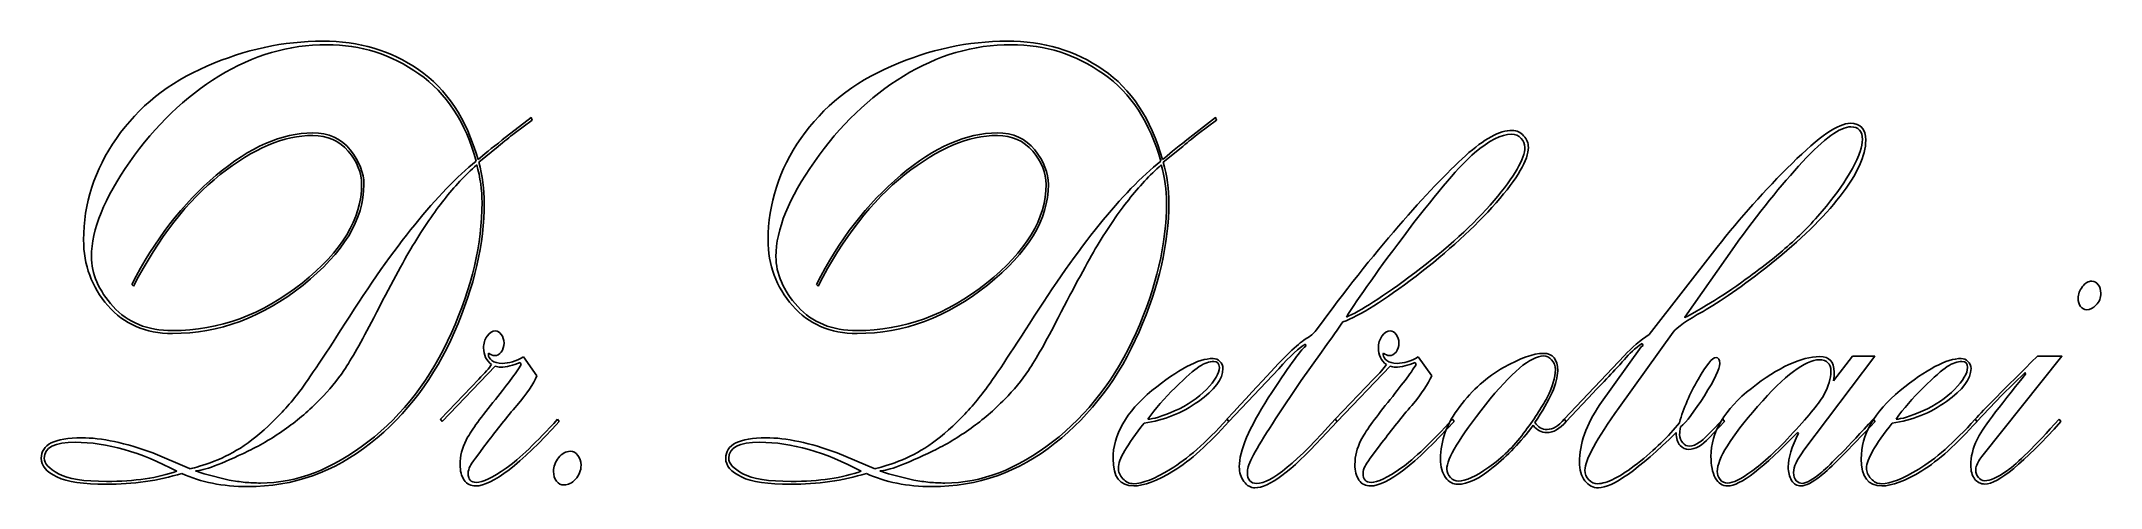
# Model space of a CAD drawing. Extents: x 35 to 175, y 241 to 272.
import ezdxf

# ---------------------------------------------------------------- set-up
doc = ezdxf.new("R2010")
doc.units = 0
doc.layers.add('Layer_1', color=7, linetype='CONTINUOUS')

msp = doc.modelspace()

# ---------------------------------------------------------------- linework, layer by layer
at = {"layer": 'Layer_1', "color": 7}
for points in [[(66.82222, 264.888643), (68.778882, 266.41741), (68.847537, 266.242694), (67.628912, 265.325433)], [(113.353017, 264.888643), (115.30968, 266.41741), (115.378334, 266.242694), (114.159713, 265.325433)], [(66.547601, 264.451852), (65.225994, 263.381718)], [(113.078398, 264.451852), (111.756795, 263.381718)], [(150.581091, 257.637918), (147.19984, 252.833222)], [(144.77976, 251.653887), (149.41396, 257.594239)], [(41.763214, 254.951658), (41.643066, 255.060854)], [(88.294011, 254.951658), (88.173867, 255.060854)], [(121.437123, 250.867664), (121.419951, 250.998701)], [(141.432836, 246.892869), (144.230521, 250.802148)], [(146.427475, 251.806766), (142.737277, 246.674474)], [(144.367831, 250.911343), (144.316338, 251.04238)], [(66.341629, 249.491776), (62.737259, 245.735376)], [(68.109489, 249.600971), (68.040834, 249.75385)], [(68.263964, 250.12512), (69.173638, 248.83659)], [(119.600598, 249.317059), (116.202192, 245.735376)], [(122.501273, 250.452715), (121.128177, 248.530836), (119.394641, 245.910093)], [(127.169793, 249.491776), (123.565423, 245.735376)], [(128.937653, 249.600971), (128.868998, 249.75385)], [(129.092128, 250.12512), (130.001802, 248.83659)], [(139.1329, 245.735376), (139.012755, 245.888251), (143.097717, 250.212478)], [(158.596539, 250.168799), (160.12411, 250.168799), (155.301108, 243.769818)], [(157.326443, 248.487157), (158.596539, 250.168799)], [(171.177535, 250.168799), (172.842413, 250.168799), (167.40152, 243.354865)], [(62.737259, 245.735376), (62.617111, 245.888251), (65.225994, 248.618194)], [(123.565423, 245.735376), (123.445275, 245.888251), (126.054158, 248.618194)], [(170.370839, 248.945785), (170.33653, 249.054985), (168.757469, 247.526218), (167.058246, 245.735376)], [(140.969418, 247.679092), (139.1329, 245.735376)], [(70.581062, 245.888251), (70.70121, 245.735376)], [(116.202192, 245.735376), (116.082048, 245.888251)], [(116.09921, 245.888251), (116.219358, 245.735376)], [(123.445275, 245.888251), (123.565423, 245.735376), (122.518435, 244.599721)], [(131.409226, 245.888251), (131.529374, 245.735376)], [(139.012755, 245.888251), (139.1329, 245.735376)], [(149.791561, 245.888251), (149.894543, 245.735376), (148.864721, 244.621558)], [(160.021128, 245.888251), (160.141272, 245.735376)], [(167.058246, 245.735376), (166.938099, 245.888251)], [(166.955264, 245.888251), (167.075408, 245.735376)], [(172.653614, 245.888251), (172.773758, 245.735376)], [(154.940672, 244.927311), (154.872017, 244.992832)], [(43.067655, 243.595102), (45.573556, 242.524963)], [(89.598452, 243.595102), (92.104353, 242.524963)], [(117.472306, 242.437605), (117.472306, 242.241051)], [(166.989592, 242.568642), (166.989592, 242.415768)], [(46.551885, 242.17553), (48.268255, 241.73874), (48.817494, 241.651382)], [(93.082686, 242.17553), (94.799056, 241.73874), (95.348295, 241.651382)]]:
    msp.add_lwpolyline(points, dxfattribs=at)
for points in [[(65.054357, 263.447234)], [(111.585158, 263.447234)], [(175.485623, 254.471189)], [(124.200478, 252.833222)], [(138.412024, 249.251538)], [(157.137626, 249.142343)], [(110.709807, 245.888251)], [(116.09921, 245.888251)], [(139.012755, 245.888251)], [(161.565861, 245.888251)], [(166.955264, 245.888251)], [(44.698205, 242.350237)], [(45.968319, 242.372065)], [(72.177296, 242.7652)], [(91.229006, 242.350237)], [(92.49912, 242.372065)]]:
    msp.add_lwpolyline(points, close=True, dxfattribs=at)
for points in [[(46.740687, 269.911735), (49.338127, 271.047391), (51.964173, 271.615218), (54.618825, 271.615218)], [(54.618825, 271.615218), (57.078957, 271.615218), (59.253026, 270.967313), (61.141033, 269.671503)], [(93.271485, 269.911735), (95.868926, 271.047391), (98.494974, 271.615218), (101.149626, 271.615218)], [(101.149626, 271.615218), (103.609756, 271.615218), (105.783825, 270.967313), (107.671834, 269.671503)], [(54.893445, 271.374986), (52.31889, 271.374986), (49.875924, 270.661561), (47.564545, 269.234712)], [(61.158198, 269.387586), (59.293074, 270.712519), (57.204823, 271.374986), (54.893445, 271.374986)], [(101.424246, 271.374986), (98.849689, 271.374986), (96.406721, 270.661561), (94.095343, 269.234712)], [(107.688995, 269.387586), (105.823874, 270.712519), (103.735624, 271.374986), (101.424246, 271.374986)], [(40.596082, 264.997843), (42.095044, 267.152677), (44.143246, 268.790641), (46.740687, 269.911735)], [(47.564545, 269.234712), (45.264608, 267.822421), (43.245011, 265.878702), (41.505756, 263.403555)], [(61.141033, 269.671503), (63.040482, 268.375689), (64.384973, 266.337333), (65.174505, 263.556434)], [(65.054357, 263.447234), (64.333483, 266.082539), (63.034763, 268.062656), (61.158198, 269.387586)], [(87.126879, 264.997843), (88.625844, 267.152677), (90.674046, 268.790641), (93.271485, 269.911735)], [(94.095343, 269.234712), (91.795408, 267.822421), (89.775812, 265.878702), (88.036557, 263.403555)], [(107.671834, 269.671503), (109.571283, 268.375689), (110.915773, 266.337333), (111.705302, 263.556434)], [(111.585158, 263.447234), (110.864281, 266.082539), (109.56556, 268.062656), (107.688995, 269.387586)], [(154.494416, 263.294359), (156.336652, 265.114319), (157.658256, 266.024298), (158.459229, 266.024298)], [(158.459229, 266.024298), (159.157221, 266.024298), (159.506217, 265.638468), (159.506217, 264.866806)], [(38.3648, 258.096551), (38.3648, 260.557137), (39.108561, 262.857567), (40.596082, 264.997843)], [(47.375743, 262.486294), (49.664236, 264.408173), (51.849748, 265.369113), (53.932277, 265.369113)], [(53.949443, 265.194396), (51.992779, 265.194396), (49.893086, 264.306255), (47.650362, 262.529973)], [(53.932277, 265.369113), (55.019313, 265.369113), (55.871778, 264.983282), (56.489671, 264.21162)], [(56.352361, 264.124262), (55.745909, 264.837685), (54.944936, 265.194396), (53.949443, 265.194396)], [(65.174505, 263.556434), (65.540664, 263.876747), (66.089902, 264.320817), (66.82222, 264.888643)], [(67.628912, 265.325433), (67.319967, 265.092478), (66.95953, 264.801285), (66.547601, 264.451852)], [(84.895598, 258.096551), (84.895598, 260.557137), (85.639358, 262.857567), (87.126879, 264.997843)], [(93.906544, 262.486294), (96.195037, 264.408173), (98.380549, 265.369113), (100.463078, 265.369113)], [(100.48024, 265.194396), (98.523579, 265.194396), (96.423887, 264.306255), (94.181163, 262.529973)], [(100.463078, 265.369113), (101.550112, 265.369113), (102.402575, 264.983282), (103.020468, 264.21162)], [(102.883159, 264.124262), (102.276709, 264.837685), (101.475736, 265.194396), (100.48024, 265.194396)], [(111.705302, 263.556434), (112.071461, 263.876747), (112.620699, 264.320817), (113.353017, 264.888643)], [(114.159713, 265.325433), (113.850765, 265.092478), (113.490327, 264.801285), (113.078398, 264.451852)], [(132.301746, 263.818508), (133.571861, 264.968722), (134.63029, 265.543829), (135.477033, 265.543829)], [(135.42554, 265.281754), (134.738992, 265.281754), (133.903691, 264.859523), (132.919639, 264.015062)], [(136.07776, 264.997843), (135.906125, 265.187117), (135.688718, 265.281754), (135.42554, 265.281754)], [(135.477033, 265.543829), (135.785978, 265.543829), (136.043433, 265.420072), (136.249397, 265.172559)], [(136.335218, 264.386336), (136.335218, 264.619291), (136.249399, 264.823127), (136.07776, 264.997843)], [(136.249397, 265.172559), (136.466806, 264.939604), (136.57551, 264.67753), (136.57551, 264.386336)], [(158.493557, 265.784066), (157.772682, 265.784066), (156.679927, 264.990562), (155.215291, 263.403555)], [(159.506217, 264.866806), (159.506217, 263.833066), (158.928372, 262.566373), (157.772681, 261.066727)], [(159.283087, 264.910485), (159.283087, 265.492872), (159.01991, 265.784066), (158.493557, 265.784066)], [(159.128616, 264.10242), (159.231597, 264.408175), (159.283087, 264.67753), (159.283087, 264.910485)], [(41.505756, 263.403555), (39.766501, 260.928408), (38.896873, 258.780855), (38.896873, 256.960895)], [(56.146397, 252.418273), (59.476154, 257.674318), (62.445474, 261.350639), (65.054357, 263.447234)], [(57.262036, 261.85295), (57.262036, 262.653732), (56.958811, 263.410835), (56.352361, 264.124262)], [(56.489671, 264.21162), (57.107564, 263.439955), (57.416511, 262.653732), (57.416511, 261.85295)], [(65.225994, 263.381718), (65.477728, 262.449898), (65.603595, 261.525357), (65.603595, 260.608095)], [(88.036557, 263.403555), (86.297302, 260.928408), (85.427674, 258.780855), (85.427674, 256.960895)], [(102.677194, 252.418273), (106.006954, 257.674318), (108.976275, 261.350639), (111.585158, 263.447234)], [(103.792837, 261.85295), (103.792837, 262.653732), (103.489611, 263.410835), (102.883159, 264.124262)], [(103.020468, 264.21162), (103.638362, 263.439955), (103.947308, 262.653732), (103.947308, 261.85295)], [(111.756795, 263.381718), (112.008529, 262.449898), (112.134396, 261.525357), (112.134396, 260.608095)], [(127.736201, 259.013811), (129.521226, 261.081287), (131.043074, 262.682853), (132.301746, 263.818508)], [(132.919639, 264.015062), (131.94703, 263.185161), (130.448067, 261.437998), (128.422749, 258.773574)], [(134.241246, 260.760974), (135.637227, 262.406217), (136.335218, 263.614671), (136.335218, 264.386336)], [(136.57551, 264.386336), (136.57551, 263.541874), (135.843192, 262.28246), (134.378556, 260.608095)], [(149.41396, 257.594239), (150.958692, 259.574357), (152.652177, 261.474397), (154.494416, 263.294359)], [(155.215291, 263.403555), (153.762096, 261.831108), (152.217363, 259.90923), (150.581091, 257.637918)], [(158.476395, 262.726532), (158.819669, 263.352597), (159.037076, 263.811226), (159.128616, 264.10242)], [(41.643066, 255.060854), (43.1878, 258.089269), (45.098693, 260.564416), (47.375743, 262.486294)], [(47.650362, 262.529973), (45.419082, 260.753692), (43.456699, 258.227587), (41.763214, 254.951658)], [(53.211402, 255.148212), (55.911824, 257.303046), (57.262036, 259.537958), (57.262036, 261.85295)], [(57.416511, 261.85295), (57.416511, 259.494281), (56.037693, 257.215689), (53.280057, 255.017175)], [(65.088684, 263.206978), (64.299155, 262.493552), (63.561117, 261.700048), (62.874568, 260.826467)], [(65.449124, 260.629913), (65.449124, 261.474375), (65.328977, 262.333397), (65.088684, 263.206978)], [(88.173867, 255.060854), (89.718599, 258.089269), (91.629491, 260.564416), (93.906544, 262.486294)], [(94.181163, 262.529973), (91.94988, 260.753692), (89.987496, 258.227587), (88.294011, 254.951658)], [(99.742203, 255.148212), (102.442625, 257.303046), (103.792837, 259.537958), (103.792837, 261.85295)], [(103.947308, 261.85295), (103.947308, 259.494281), (102.568491, 257.215689), (99.810858, 255.017175)], [(111.619485, 263.206978), (110.829954, 262.493552), (110.091914, 261.700048), (109.405366, 260.826467)], [(111.979921, 260.629913), (111.979921, 261.474375), (111.859776, 262.333397), (111.619485, 263.206978)], [(156.828679, 260.389699), (157.595324, 261.336081), (158.144562, 262.115025), (158.476395, 262.726532)], [(62.874568, 260.826467), (62.199462, 259.982005), (61.484307, 258.933707), (60.729104, 257.681574)], [(63.372314, 251.763064), (64.756854, 254.864276), (65.449124, 257.819892), (65.449124, 260.629913)], [(65.603595, 260.608095), (65.603595, 257.856315), (64.92849, 254.929818), (63.578278, 251.828603)], [(109.405366, 260.826467), (108.730261, 259.982005), (108.015108, 258.933707), (107.259905, 257.681574)], [(109.903115, 251.763064), (111.287652, 254.864276), (111.979921, 257.819892), (111.979921, 260.629913)], [(112.134396, 260.608095), (112.134396, 257.856315), (111.459291, 254.929818), (110.109079, 251.828603)], [(128.851843, 255.847077), (131.048797, 257.492323), (132.845265, 259.130289), (134.241246, 260.760974)], [(134.378556, 260.608095), (132.91392, 258.94829), (131.100288, 257.288486), (128.93766, 255.628682)], [(157.772681, 261.066727), (156.616993, 259.581639), (155.049375, 258.052872), (153.069827, 256.480426)], [(122.140833, 251.937803), (124.086053, 254.587666), (125.951176, 256.946336), (127.736201, 259.013811)], [(154.357106, 257.790798), (155.238175, 258.577021), (156.062033, 259.443321), (156.828679, 260.389699)], [(40.012516, 253.619445), (38.914039, 254.886139), (38.3648, 256.378508), (38.3648, 258.096551)], [(60.729104, 257.681574), (60.088325, 256.604157), (59.207255, 254.973472), (58.085893, 252.789519)], [(86.543313, 253.619445), (85.444836, 254.886139), (84.895598, 256.378508), (84.895598, 258.096551)], [(107.259905, 257.681574), (106.619126, 256.604157), (105.738056, 254.973472), (104.616694, 252.789519)], [(128.422749, 258.773574), (126.408874, 256.109153), (125.001451, 254.129035), (124.200478, 252.833222)], [(151.078837, 255.213733), (152.383278, 256.145553), (153.476035, 257.004574), (154.357106, 257.790798)], [(38.896873, 256.960895), (38.896873, 255.781559), (39.388899, 254.645903), (40.372952, 253.553928)], [(85.427674, 256.960895), (85.427674, 255.781559), (85.9197, 254.645903), (86.903753, 253.553928)], [(153.069827, 256.480426), (151.101722, 254.922538), (149.56271, 253.83784), (148.452792, 253.226333)], [(44.406424, 251.915961), (47.575986, 251.915961), (50.510979, 252.993378), (53.211402, 255.148212)], [(53.280057, 255.017175), (50.533864, 252.818663), (47.575986, 251.719408), (44.406424, 251.719408)], [(90.937221, 251.915961), (94.106786, 251.915961), (97.04178, 252.993378), (99.742203, 255.148212)], [(99.810858, 255.017175), (97.064665, 252.818663), (94.106786, 251.719408), (90.937221, 251.719408)], [(128.93766, 255.628682), (126.775035, 253.968877), (125.115877, 252.92786), (123.960186, 252.505631)], [(124.200478, 252.833222), (125.115875, 253.211773), (126.66633, 254.216392), (128.851843, 255.847077)], [(148.693084, 253.641287), (149.368188, 254.034397), (150.163439, 254.558545), (151.078837, 255.213733)], [(173.94089, 254.121756), (173.94089, 254.398389), (174.038151, 254.660463), (174.232674, 254.907979)], [(174.232674, 254.907979), (174.427195, 255.155493), (174.644602, 255.279249), (174.884895, 255.279249)], [(174.884895, 255.279249), (175.056531, 255.279249), (175.199561, 255.199172), (175.313986, 255.039017)], [(175.313986, 255.039017), (175.42841, 254.878858), (175.485623, 254.689583), (175.485623, 254.471189)], [(44.406424, 251.719408), (42.575629, 251.719408), (41.110993, 252.352753), (40.012516, 253.619445)], [(40.372952, 253.553928), (41.357004, 252.46195), (42.701495, 251.915961), (44.406424, 251.915961)], [(90.937221, 251.719408), (89.106426, 251.719408), (87.64179, 252.352753), (86.543313, 253.619445)], [(86.903753, 253.553928), (87.887805, 252.46195), (89.232295, 251.915961), (90.937221, 251.915961)], [(147.19984, 252.833222), (147.131185, 252.731305), (147.628933, 253.00066), (148.693084, 253.641287)], [(174.112527, 253.553928), (173.998102, 253.714083), (173.94089, 253.903359), (173.94089, 254.121756)], [(174.524455, 253.335533), (174.364261, 253.335533), (174.226951, 253.408332), (174.112527, 253.553928)], [(175.176676, 253.663124), (174.970712, 253.44473), (174.753305, 253.335533), (174.524455, 253.335533)], [(175.485623, 254.471189), (175.485623, 254.150876), (175.382641, 253.881521), (175.176676, 253.663124)], [(52.919621, 247.613576), (53.514629, 248.385238), (54.590221, 249.986803), (56.146397, 252.418273)], [(58.085893, 252.789519), (57.239151, 251.144276), (56.564045, 249.950382), (56.060576, 249.207836)], [(99.450418, 247.613576), (100.045426, 248.385238), (101.121018, 249.986803), (102.677194, 252.418273)], [(104.616694, 252.789519), (103.769952, 251.144276), (103.094846, 249.950382), (102.591377, 249.207836)], [(123.960186, 252.505631), (123.69701, 252.112518), (123.210706, 251.428213), (122.501273, 250.452715)], [(148.452792, 253.226333), (147.342872, 252.614826), (146.667766, 252.141637), (146.427475, 251.806766)], [(57.69113, 244.337623), (60.10549, 246.201263), (61.999218, 248.67641), (63.372314, 251.763064)], [(63.578278, 251.828603), (62.239511, 248.741949), (60.33434, 246.215844), (57.862767, 244.250288)], [(65.552106, 250.736627), (65.552106, 251.042382), (65.632203, 251.311737), (65.792398, 251.544692)], [(66.101345, 249.600971), (65.735186, 249.877607), (65.552106, 250.256158), (65.552106, 250.736627)], [(65.792398, 251.544692), (65.964034, 251.777647), (66.152834, 251.894124), (66.358798, 251.894124)], [(66.358798, 251.894124), (66.507552, 251.894124), (66.639141, 251.814045), (66.753565, 251.653887)], [(66.753565, 251.653887), (66.879431, 251.493732), (66.942364, 251.297177), (66.942364, 251.064222)], [(66.942364, 251.064222), (66.942364, 250.831267), (66.879431, 250.627431), (66.753565, 250.452715)], [(104.221927, 244.337623), (106.63629, 246.201263), (108.530019, 248.67641), (109.903115, 251.763064)], [(110.109079, 251.828603), (108.770309, 248.741949), (106.865138, 246.215844), (104.393564, 244.250288)], [(118.896895, 247.32966), (120.212778, 249.368016), (121.059521, 250.547351), (121.437123, 250.867664)], [(121.419951, 250.998701), (121.008022, 250.765746), (120.401571, 250.205199), (119.600598, 249.317059)], [(120.493118, 250.583752), (120.927932, 250.976862), (121.265485, 251.246216), (121.505778, 251.391813)], [(121.505778, 251.391813), (121.757513, 251.537409), (121.969198, 251.719406), (122.140833, 251.937803)], [(126.38027, 250.736627), (126.38027, 251.042382), (126.460367, 251.311737), (126.620562, 251.544692)], [(126.929508, 249.600971), (126.563349, 249.877607), (126.38027, 250.256158), (126.38027, 250.736627)], [(126.620562, 251.544692), (126.792198, 251.777647), (126.980998, 251.894124), (127.186962, 251.894124)], [(127.186962, 251.894124), (127.335716, 251.894124), (127.467305, 251.814045), (127.581729, 251.653887)], [(127.581729, 251.653887), (127.707595, 251.493732), (127.770528, 251.297177), (127.770528, 251.064222)], [(127.770528, 251.064222), (127.770528, 250.831267), (127.707595, 250.627431), (127.581729, 250.452715)], [(143.097717, 250.212478), (143.612627, 250.765746), (144.173308, 251.246216), (144.77976, 251.653887)], [(144.316338, 251.04238), (143.824313, 250.707509), (143.418106, 250.343517), (143.097717, 249.950403)], [(144.230521, 250.802148), (144.24197, 250.816715), (144.28774, 250.853113), (144.367831, 250.911343)], [(56.060576, 249.207836), (55.602878, 248.523532), (55.065082, 247.868346), (54.447188, 247.242278)], [(65.225994, 248.618194), (65.637923, 249.040424), (65.929706, 249.368016), (66.101345, 249.600971)], [(65.89538, 250.387194), (65.883932, 250.328955), (65.878207, 250.292557), (65.878207, 250.277999)], [(65.878207, 250.277999), (65.878207, 250.14696), (65.958305, 250.015923), (66.118499, 249.884887)], [(66.290144, 250.212478), (66.164278, 250.212478), (66.03269, 250.270717), (65.89538, 250.387194)], [(66.118499, 249.884887), (66.278694, 249.753848), (66.513265, 249.688329), (66.822213, 249.688329)], [(66.187154, 247.023906), (67.113995, 248.174123), (67.754773, 249.033145), (68.109489, 249.600971)], [(66.753565, 250.452715), (66.627697, 250.292557), (66.473223, 250.212478), (66.290144, 250.212478)], [(66.702065, 249.426255), (66.58764, 249.426255), (66.467495, 249.448095), (66.341629, 249.491776)], [(68.040834, 249.75385), (67.56025, 249.535453), (67.113994, 249.426255), (66.702065, 249.426255)], [(66.822213, 249.688329), (67.268468, 249.688329), (67.749052, 249.833926), (68.263964, 250.12512)], [(102.591377, 249.207836), (102.133679, 248.523532), (101.595883, 247.868346), (100.977989, 247.242278)], [(110.984426, 247.831971), (112.75801, 249.28794), (114.142549, 250.015924), (115.138043, 250.015924)], [(114.194041, 249.469934), (113.839323, 249.236979), (113.295805, 248.756509), (112.563487, 248.028525)], [(115.807429, 249.338897), (115.807429, 248.625473), (115.252469, 247.87565), (114.142548, 247.089427)], [(115.189536, 249.819366), (114.892031, 249.819366), (114.5602, 249.702889), (114.194041, 249.469934)], [(114.691786, 247.919329), (115.275353, 248.516275), (115.567137, 249.011304), (115.567137, 249.404418)], [(115.138043, 250.015924), (115.321122, 250.015924), (115.475596, 249.950405), (115.601464, 249.819366)], [(115.567137, 249.404418), (115.567137, 249.68105), (115.44127, 249.819366), (115.189536, 249.819366)], [(115.601464, 249.819366), (115.738774, 249.688331), (115.807429, 249.528174), (115.807429, 249.338897)], [(116.082048, 245.888251), (118.599391, 248.625472), (120.069748, 250.190639), (120.493118, 250.583752)], [(126.054158, 248.618194), (126.466087, 249.040424), (126.75787, 249.368016), (126.929508, 249.600971)], [(126.723544, 250.387194), (126.712095, 250.328955), (126.706371, 250.292557), (126.706371, 250.277999)], [(126.706371, 250.277999), (126.706371, 250.14696), (126.786468, 250.015923), (126.946663, 249.884887)], [(127.118307, 250.212478), (126.992441, 250.212478), (126.860854, 250.270717), (126.723544, 250.387194)], [(126.946663, 249.884887), (127.106858, 249.753848), (127.341429, 249.688329), (127.650377, 249.688329)], [(127.015318, 247.023906), (127.942159, 248.174123), (128.582937, 249.033145), (128.937653, 249.600971)], [(127.581729, 250.452715), (127.455861, 250.292557), (127.301387, 250.212478), (127.118307, 250.212478)], [(127.530229, 249.426255), (127.415804, 249.426255), (127.295659, 249.448095), (127.169793, 249.491776)], [(128.868998, 249.75385), (128.388414, 249.535453), (127.942158, 249.426255), (127.530229, 249.426255)], [(127.650377, 249.688329), (128.096632, 249.688329), (128.577215, 249.833926), (129.092128, 250.12512)], [(131.906982, 246.739995), (132.77661, 247.890208), (133.772105, 248.778349), (134.893467, 249.404418)], [(137.605332, 250.190641), (136.735704, 250.190641), (135.41982, 249.084104), (133.65768, 246.871032)], [(134.893467, 249.404418), (136.02627, 250.045044), (136.924503, 250.365357), (137.588166, 250.365357)], [(137.588166, 250.365357), (138.240388, 250.365357), (138.566499, 249.972245), (138.566499, 249.186022)], [(138.15457, 249.928566), (137.994376, 250.103283), (137.811296, 250.190641), (137.605332, 250.190641)], [(137.845624, 247.373339), (138.223224, 248.101323), (138.412024, 248.72739), (138.412024, 249.251538)], [(138.412024, 249.251538), (138.412024, 249.528174), (138.326206, 249.75385), (138.15457, 249.928566)], [(143.097717, 249.950403), (142.777328, 249.571852), (142.067895, 248.814748), (140.969418, 247.679092)], [(148.109518, 248.596353), (148.681642, 249.586411), (149.087849, 250.081441), (149.328139, 250.081441)], [(149.585597, 249.688329), (149.585597, 249.309777), (149.236601, 248.574514), (148.538609, 247.482539)], [(149.328139, 250.081441), (149.499777, 250.081441), (149.585597, 249.950403), (149.585597, 249.688329)], [(151.731058, 247.984846), (153.573296, 249.426256), (155.123751, 250.146962), (156.382423, 250.146962)], [(156.348096, 249.928566), (155.39837, 249.928566), (154.002388, 248.872988), (152.160152, 246.761832)], [(157.137626, 249.142343), (157.137626, 249.666492), (156.874449, 249.928566), (156.348096, 249.928566)], [(156.382423, 250.146962), (157.034643, 250.146962), (157.360752, 249.797529), (157.360752, 249.098664)], [(161.840481, 247.831971), (163.614062, 249.28794), (164.998601, 250.015924), (165.994097, 250.015924)], [(165.050091, 249.469934), (164.695376, 249.236979), (164.151859, 248.756509), (163.419541, 248.028525)], [(166.663479, 249.338897), (166.663479, 248.625473), (166.10852, 247.87565), (164.998602, 247.089427)], [(166.045586, 249.819366), (165.748082, 249.819366), (165.41625, 249.702889), (165.050091, 249.469934)], [(165.547841, 247.919329), (166.131405, 248.516275), (166.423188, 249.011304), (166.423188, 249.404418)], [(165.994097, 250.015924), (166.177176, 250.015924), (166.331649, 249.950405), (166.457515, 249.819366)], [(166.423188, 249.404418), (166.423188, 249.68105), (166.29732, 249.819366), (166.045586, 249.819366)], [(166.457515, 249.819366), (166.594825, 249.688331), (166.663479, 249.528174), (166.663479, 249.338897)], [(166.938099, 245.888251), (167.498781, 246.499758), (168.911926, 247.926607), (171.177535, 250.168799)], [(69.173638, 248.83659), (68.956233, 248.29788), (68.504256, 247.628134), (67.817708, 246.827353)], [(108.341216, 243.180149), (108.341216, 244.825395), (109.222286, 246.376003), (110.984426, 247.831971)], [(112.563487, 248.028525), (111.831169, 247.315102), (111.213276, 246.601677), (110.709807, 245.888251)], [(112.52916, 246.456078), (113.398787, 246.83463), (114.119663, 247.322381), (114.691786, 247.919329)], [(130.001802, 248.83659), (129.784397, 248.29788), (129.33242, 247.628134), (128.645871, 246.827353)], [(138.566499, 249.186022), (138.566499, 248.37068), (138.051588, 247.198624), (137.021766, 245.669855)], [(146.839404, 245.648018), (147.125465, 246.638077), (147.548836, 247.620855), (148.109518, 248.596353)], [(148.984865, 243.354865), (148.984865, 245.014669), (149.900263, 246.557996), (151.731058, 247.984846)], [(156.69137, 247.591734), (156.988874, 248.145002), (157.137626, 248.661872), (157.137626, 249.142343)], [(157.360752, 249.098664), (157.360752, 248.938506), (157.349316, 248.73467), (157.326443, 248.487157)], [(159.19727, 243.180149), (159.19727, 244.825395), (160.07834, 246.376003), (161.840481, 247.831971)], [(163.419541, 248.028525), (162.687223, 247.315102), (162.06933, 246.601677), (161.565861, 245.888251)], [(163.385214, 246.456078), (164.254842, 246.83463), (164.975717, 247.322381), (165.547841, 247.919329)], [(167.075408, 244.512363), (167.372912, 245.138428), (168.471389, 246.616235), (170.370839, 248.945785)], [(50.911466, 245.407781), (51.666668, 246.121207), (52.336053, 246.856472), (52.919621, 247.613576)], [(54.447188, 247.242278), (53.71487, 246.499736), (52.953947, 245.84455), (52.164418, 245.276721)], [(64.367801, 244.468683), (64.653864, 245.021952), (65.260315, 245.873693), (66.187154, 247.023906)], [(67.817708, 246.827353), (67.142601, 246.04113), (66.467495, 245.196668), (65.792391, 244.293967)], [(97.442267, 245.407781), (98.197469, 246.121207), (98.866853, 246.856472), (99.450418, 247.613576)], [(100.977989, 247.242278), (100.245671, 246.499736), (99.484747, 245.84455), (98.695215, 245.276721)], [(114.142548, 247.089427), (113.03263, 246.303204), (111.802565, 245.815454), (110.452353, 245.626176)], [(110.709807, 245.888251), (111.053081, 245.888251), (111.659532, 246.077527), (112.52916, 246.456078)], [(116.923068, 242.656), (116.923068, 243.733417), (117.58101, 245.291303), (118.896895, 247.32966)], [(125.195965, 244.468683), (125.482028, 245.021952), (126.088479, 245.873693), (127.015318, 247.023906)], [(128.645871, 246.827353), (127.970765, 246.04113), (127.295659, 245.196668), (126.620555, 244.293967)], [(130.602541, 243.180149), (130.602541, 244.417724), (131.037355, 245.604339), (131.906982, 246.739995)], [(133.65768, 246.871032), (131.906981, 244.657959), (131.031632, 243.19471), (131.031632, 242.481284)], [(136.249397, 244.927311), (136.935946, 245.844573), (137.468021, 246.659916), (137.845624, 247.373339)], [(140.042578, 242.961753), (140.042578, 244.184767), (140.505997, 245.495139), (141.432836, 246.892869)], [(142.737277, 246.674474), (141.192545, 244.51964), (140.420179, 243.100071), (140.420179, 242.415768)], [(148.538609, 247.482539), (147.852061, 246.405122), (147.314265, 245.698976), (146.925221, 245.364102)], [(152.160152, 246.761832), (150.329357, 244.665237), (149.41396, 243.187429), (149.41396, 242.328409)], [(154.580232, 244.97099), (155.690153, 246.179446), (156.393866, 247.053027), (156.69137, 247.591734)], [(164.998602, 247.089427), (163.888681, 246.303204), (162.658615, 245.815454), (161.308404, 245.626176)], [(161.565861, 245.888251), (161.909135, 245.888251), (162.515586, 246.077527), (163.385214, 246.456078)], [(48.766004, 243.769818), (49.441109, 244.162928), (50.156263, 244.708916), (50.911466, 245.407781)], [(52.164418, 245.276721), (51.306231, 244.665214), (50.442324, 244.148346), (49.572697, 243.726116)], [(70.70121, 245.735376), (68.035113, 242.808878), (66.141384, 241.345628), (65.020022, 241.345628)], [(67.079667, 242.546805), (67.995064, 243.201989), (69.162196, 244.315804), (70.581062, 245.888251)], [(95.296802, 243.769818), (95.971909, 244.162928), (96.687064, 244.708916), (97.442267, 245.407781)], [(98.695215, 245.276721), (97.837031, 244.665214), (96.973125, 244.148346), (96.103498, 243.726116)], [(110.452353, 245.626176), (109.285222, 244.141088), (108.701656, 243.12191), (108.701656, 242.568642)], [(112.25454, 242.481284), (113.353017, 243.151029), (114.634574, 244.286685), (116.09921, 245.888251)], [(116.219358, 245.735376), (114.846261, 244.192049), (113.593311, 243.070953), (112.460505, 242.372088)], [(119.394641, 245.910093), (118.193183, 244.09013), (117.552405, 242.932634), (117.472306, 242.437605)], [(118.107365, 241.520344), (119.091417, 241.520344), (120.870721, 242.976313), (123.445275, 245.888251)], [(131.529374, 245.735376), (128.863277, 242.808878), (126.969548, 241.345628), (125.848186, 241.345628)], [(127.90783, 242.546805), (128.823228, 243.201989), (129.99036, 244.315804), (131.409226, 245.888251)], [(136.901618, 245.473302), (136.054875, 244.337646), (135.15092, 243.383986), (134.189753, 242.612321)], [(137.828458, 244.97099), (137.462299, 244.97099), (137.153352, 245.138428), (136.901618, 245.473302)], [(137.021766, 245.669855), (137.22773, 245.349542), (137.50235, 245.189386), (137.845624, 245.189386)], [(139.1329, 245.735376), (138.709529, 245.225786), (138.274716, 244.97099), (137.828458, 244.97099)], [(137.845624, 245.189386), (138.234668, 245.189386), (138.623712, 245.422341), (139.012755, 245.888251)], [(143.990229, 242.874395), (145.168802, 243.806215), (146.118527, 244.730756), (146.839404, 245.648018)], [(146.925221, 245.364102), (146.879451, 245.160266), (146.856566, 244.98555), (146.856566, 244.839953)], [(148.2125, 244.315804), (148.464235, 244.490521), (148.990588, 245.014669), (149.791561, 245.888251)], [(160.141272, 245.735376), (158.299036, 243.755259), (157.074692, 242.524964), (156.46824, 242.044493)], [(156.519733, 242.28473), (157.126182, 242.808879), (158.293314, 244.010053), (160.021128, 245.888251)], [(161.308404, 245.626176), (160.141272, 244.141088), (159.557706, 243.12191), (159.557706, 242.568642)], [(163.110595, 242.481284), (164.209072, 243.151029), (165.490628, 244.286685), (166.955264, 245.888251)], [(167.075408, 245.735376), (165.702312, 244.192049), (164.449362, 243.070953), (163.316559, 242.372088)], [(172.773758, 245.735376), (170.222088, 242.896236), (168.499997, 241.476665), (167.607485, 241.476665)], [(169.135053, 242.393926), (169.81016, 242.874397), (170.983013, 244.039172), (172.653614, 245.888251)], [(35.481298, 243.223828), (35.481298, 244.155648), (36.396696, 244.621558), (38.227491, 244.621558)], [(37.798396, 244.315795), (36.390974, 244.315795), (35.687263, 243.951803), (35.687263, 243.223819)], [(44.698205, 242.350237), (42.238075, 243.660609), (39.938139, 244.315795), (37.798396, 244.315795)], [(38.227491, 244.621558), (39.589143, 244.621558), (41.202531, 244.279406), (43.067655, 243.595102)], [(49.572697, 243.726116), (47.707575, 242.823415), (46.506116, 242.372065), (45.968319, 242.372065)], [(46.70636, 242.830716), (47.415793, 243.063671), (48.102341, 243.376705), (48.766004, 243.769818)], [(57.862767, 244.250288), (55.402635, 242.284729), (52.616393, 241.301949), (49.504042, 241.301949)], [(50.379393, 241.542163), (52.850966, 241.542163), (55.288212, 242.473983), (57.69113, 244.337623)], [(63.955873, 242.808879), (63.955873, 243.362147), (64.093182, 243.915415), (64.367801, 244.468683)], [(65.792391, 244.293967), (65.117284, 243.405825), (64.73396, 242.874395), (64.642421, 242.699679)], [(70.649724, 243.267507), (70.890017, 243.558701), (71.153194, 243.704298), (71.439254, 243.704298)], [(71.439254, 243.704298), (71.645219, 243.704298), (71.816856, 243.60966), (71.954166, 243.420386)], [(82.012096, 243.223828), (82.012096, 244.155648), (82.927493, 244.621558), (84.758288, 244.621558)], [(84.329197, 244.315795), (82.921772, 244.315795), (82.21806, 243.951803), (82.21806, 243.223819)], [(91.229006, 242.350237), (88.768874, 243.660609), (86.468938, 244.315795), (84.329197, 244.315795)], [(84.758288, 244.621558), (86.119943, 244.621558), (87.733331, 244.279406), (89.598452, 243.595102)], [(96.103498, 243.726116), (94.238374, 242.823415), (93.036915, 242.372065), (92.49912, 242.372065)], [(93.237157, 242.830716), (93.94659, 243.063671), (94.633139, 243.376705), (95.296802, 243.769818)], [(104.393564, 244.250288), (101.933435, 242.284729), (99.147194, 241.301949), (96.034843, 241.301949)], [(96.91019, 241.542163), (99.381763, 241.542163), (101.819009, 242.473983), (104.221927, 244.337623)], [(122.518435, 244.599721), (120.435906, 242.342968), (118.9255, 241.214591), (117.987217, 241.214591)], [(124.784036, 242.808879), (124.784036, 243.362147), (124.921346, 243.915415), (125.195965, 244.468683)], [(126.620555, 244.293967), (125.945448, 243.405825), (125.562124, 242.874395), (125.470585, 242.699679)], [(133.880806, 242.612321), (134.784763, 243.252947), (135.574293, 244.024611), (136.249397, 244.927311)], [(146.616274, 244.97099), (144.053161, 242.466724), (142.291021, 241.214591), (141.329854, 241.214591)], [(146.890893, 244.097409), (146.719258, 244.286687), (146.627718, 244.57788), (146.616274, 244.97099)], [(146.856566, 244.839953), (146.856566, 244.621559), (146.925221, 244.432283), (147.06253, 244.272125)], [(147.474459, 243.835335), (147.268495, 243.835335), (147.073973, 243.922693), (146.890893, 244.097409)], [(147.06253, 244.272125), (147.19984, 244.126528), (147.354314, 244.05373), (147.525952, 244.05373)], [(148.864721, 244.621558), (148.384137, 244.097409), (147.920717, 243.835335), (147.474459, 243.835335)], [(147.525952, 244.05373), (147.743358, 244.05373), (147.972207, 244.141088), (148.2125, 244.315804)], [(154.872017, 244.992832), (152.549195, 242.561363), (150.964412, 241.345628), (150.11767, 241.345628)], [(151.765385, 242.350247), (152.532032, 242.888957), (153.470314, 243.762538), (154.580232, 244.97099)], [(154.236958, 242.634163), (154.236958, 243.24567), (154.47153, 244.010053), (154.940672, 244.927311)], [(155.301108, 243.769818), (154.831968, 243.14375), (154.597398, 242.64144), (154.597398, 242.262888)], [(166.646318, 242.7652), (166.646318, 243.318468), (166.789348, 243.900856), (167.075408, 244.512363)], [(36.545448, 241.957135), (35.836015, 242.306568), (35.481298, 242.728798), (35.481298, 243.223828)], [(35.687263, 243.223819), (35.687263, 242.874386), (36.007652, 242.524954), (36.64843, 242.175521)], [(39.926696, 241.651372), (41.837589, 241.651372), (43.428092, 241.884327), (44.698205, 242.350237)], [(45.573556, 242.524963), (45.630767, 242.495859), (46.008368, 242.597777), (46.70636, 242.830716)], [(45.968319, 242.372088), (45.945446, 242.372088), (46.139968, 242.306569), (46.551885, 242.17553)], [(64.230492, 241.73874), (64.047412, 242.015375), (63.955873, 242.372088), (63.955873, 242.808879)], [(64.642421, 242.699679), (64.550881, 242.524963), (64.505111, 242.357527), (64.505111, 242.197372)], [(65.05435, 241.585865), (65.489163, 241.585865), (66.164269, 241.906178), (67.079667, 242.546805)], [(70.30645, 242.328409), (70.30645, 242.663281), (70.420875, 242.976313), (70.649724, 243.267507)], [(70.512414, 241.673223), (70.375105, 241.84794), (70.30645, 242.066335), (70.30645, 242.328409)], [(72.177296, 242.7652), (72.177296, 242.386648), (72.051428, 242.066335), (71.799694, 241.804261)], [(71.954166, 243.420386), (72.102919, 243.24567), (72.177296, 243.027274), (72.177296, 242.7652)], [(83.076245, 241.957135), (82.366812, 242.306568), (82.012096, 242.728798), (82.012096, 243.223828)], [(82.21806, 243.223819), (82.21806, 242.874386), (82.538449, 242.524954), (83.179227, 242.175521)], [(86.457497, 241.651372), (88.368388, 241.651372), (89.958891, 241.884327), (91.229006, 242.350237)], [(92.104353, 242.524963), (92.161567, 242.495859), (92.539168, 242.597777), (93.237157, 242.830716)], [(92.49912, 242.372088), (92.476247, 242.372088), (92.670769, 242.306569), (93.082686, 242.17553)], [(109.74864, 241.345628), (108.810357, 241.345628), (108.341216, 241.957135), (108.341216, 243.180149)], [(108.701656, 242.568642), (108.701656, 242.306568), (108.804638, 242.059053), (109.010602, 241.826098)], [(109.731478, 241.498507), (110.326486, 241.498507), (111.167507, 241.826099), (112.25454, 242.481284)], [(112.460505, 242.372088), (111.327702, 241.687782), (110.423747, 241.345628), (109.74864, 241.345628)], [(117.232014, 241.651382), (117.02605, 241.928017), (116.923068, 242.26289), (116.923068, 242.656)], [(117.472306, 242.241051), (117.472306, 241.76058), (117.683993, 241.520344), (118.107365, 241.520344)], [(125.058656, 241.73874), (124.875576, 242.015375), (124.784036, 242.372088), (124.784036, 242.808879)], [(125.470585, 242.699679), (125.379045, 242.524963), (125.333275, 242.357527), (125.333275, 242.197372)], [(125.882513, 241.585865), (126.317327, 241.585865), (126.992433, 241.906178), (127.90783, 242.546805)], [(130.945815, 241.913456), (130.716966, 242.219211), (130.602541, 242.641442), (130.602541, 243.180149)], [(131.031632, 242.481284), (131.031632, 242.277448), (131.111729, 242.088172), (131.271924, 241.913456)], [(134.189753, 242.612321), (133.228586, 241.840659), (132.427613, 241.454828), (131.786835, 241.454828)], [(131.821162, 241.673223), (132.301746, 241.673223), (132.988294, 241.986256), (133.880806, 242.612321)], [(140.420179, 241.695061), (140.168445, 242.029935), (140.042578, 242.452166), (140.042578, 242.961753)], [(140.420179, 242.415768), (140.420179, 242.153693), (140.505997, 241.935298), (140.677633, 241.760582)], [(141.278364, 241.498507), (141.907699, 241.498507), (142.811654, 241.957137), (143.990229, 242.874395)], [(149.27665, 241.891619), (149.082127, 242.270171), (148.984865, 242.757919), (148.984865, 243.354865)], [(149.41396, 242.328409), (149.41396, 242.139132), (149.476893, 241.957135), (149.602758, 241.782419)], [(150.134835, 241.542186), (150.466665, 241.542186), (151.010182, 241.81154), (151.765385, 242.350247)], [(154.460088, 241.716903), (154.311335, 241.978977), (154.236958, 242.28473), (154.236958, 242.634163)], [(154.597398, 242.262888), (154.597398, 242.015375), (154.660331, 241.826099), (154.786197, 241.695061)], [(155.198126, 241.520344), (155.472745, 241.520344), (155.913281, 241.77514), (156.519733, 242.28473)], [(160.604694, 241.345628), (159.666412, 241.345628), (159.19727, 241.957135), (159.19727, 243.180149)], [(159.557706, 242.568642), (159.557706, 242.306568), (159.660689, 242.059053), (159.866653, 241.826098)], [(160.587528, 241.498507), (161.182537, 241.498507), (162.023559, 241.826099), (163.110595, 242.481284)], [(163.316559, 242.372088), (162.183753, 241.687782), (161.279798, 241.345628), (160.604694, 241.345628)], [(166.903771, 241.826098), (166.732135, 242.059053), (166.646318, 242.372087), (166.646318, 242.7652)], [(167.40152, 243.354865), (167.195556, 243.092791), (167.058246, 242.830716), (166.989592, 242.568642)], [(166.989592, 242.415768), (166.989592, 242.22649), (167.046804, 242.059053), (167.161229, 241.913456)], [(167.590319, 241.695061), (167.956478, 241.695061), (168.471389, 241.928016), (169.135053, 242.393926)], [(39.892368, 241.454828), (38.370521, 241.454828), (37.254881, 241.622264), (36.545448, 241.957135)], [(36.64843, 242.175521), (37.30065, 241.826089), (38.393405, 241.651372), (39.926696, 241.651372)], [(45.041479, 242.197372), (43.450977, 241.702343), (41.734607, 241.454828), (39.892368, 241.454828)], [(49.504042, 241.301949), (47.822, 241.301949), (46.334479, 241.600423), (45.041479, 242.197372)], [(48.817494, 241.651382), (48.989132, 241.636814), (49.166491, 241.614975), (49.34957, 241.585865)], [(49.34957, 241.585865), (49.521206, 241.571298), (49.692843, 241.564014), (49.864481, 241.564014)], [(49.864481, 241.564014), (50.036117, 241.549447), (50.207754, 241.542163), (50.379393, 241.542163)], [(65.020022, 241.345628), (64.688192, 241.345628), (64.425015, 241.476665), (64.230492, 241.73874)], [(64.505111, 242.197372), (64.505111, 241.789701), (64.688191, 241.585865), (65.05435, 241.585865)], [(71.027326, 241.411149), (70.821361, 241.411149), (70.649724, 241.498507), (70.512414, 241.673223)], [(71.799694, 241.804261), (71.559401, 241.542186), (71.301945, 241.411149), (71.027326, 241.411149)], [(86.423169, 241.454828), (84.90132, 241.454828), (83.785678, 241.622264), (83.076245, 241.957135)], [(83.179227, 242.175521), (83.831449, 241.826089), (84.924206, 241.651372), (86.457497, 241.651372)], [(91.57228, 242.197372), (89.981776, 241.702343), (88.265405, 241.454828), (86.423169, 241.454828)], [(96.034843, 241.301949), (94.352799, 241.301949), (92.865278, 241.600423), (91.57228, 242.197372)], [(95.348295, 241.651382), (95.519931, 241.636814), (95.697288, 241.614975), (95.880368, 241.585865)], [(95.880368, 241.585865), (96.052006, 241.571298), (96.223643, 241.564014), (96.395279, 241.564014)], [(96.395279, 241.564014), (96.566917, 241.549447), (96.738554, 241.542163), (96.91019, 241.542163)], [(109.010602, 241.826098), (109.216567, 241.607704), (109.456859, 241.498507), (109.731478, 241.498507)], [(117.987217, 241.214591), (117.701157, 241.214591), (117.449423, 241.360188), (117.232014, 241.651382)], [(125.848186, 241.345628), (125.516356, 241.345628), (125.253179, 241.476665), (125.058656, 241.73874)], [(125.333275, 242.197372), (125.333275, 241.789701), (125.516354, 241.585865), (125.882513, 241.585865)], [(131.786835, 241.454828), (131.455004, 241.454828), (131.174664, 241.607704), (130.945815, 241.913456)], [(131.271924, 241.913456), (131.432118, 241.753301), (131.615198, 241.673223), (131.821162, 241.673223)], [(141.329854, 241.214591), (140.975138, 241.214591), (140.671913, 241.374748), (140.420179, 241.695061)], [(140.677633, 241.760582), (140.860712, 241.585865), (141.060956, 241.498507), (141.278364, 241.498507)], [(150.11767, 241.345628), (149.762954, 241.345628), (149.482614, 241.527625), (149.27665, 241.891619)], [(149.602758, 241.782419), (149.728627, 241.622264), (149.905986, 241.542186), (150.134835, 241.542186)], [(155.112309, 241.345628), (154.83769, 241.345628), (154.620283, 241.469386), (154.460088, 241.716903)], [(154.786197, 241.695061), (154.923506, 241.578583), (155.060816, 241.520344), (155.198126, 241.520344)], [(156.46824, 242.044493), (155.873231, 241.578583), (155.421254, 241.345628), (155.112309, 241.345628)], [(159.866653, 241.826098), (160.072617, 241.607704), (160.312909, 241.498507), (160.587528, 241.498507)], [(167.607485, 241.476665), (167.321422, 241.476665), (167.086851, 241.593143), (166.903771, 241.826098)], [(167.161229, 241.913456), (167.275653, 241.767859), (167.418684, 241.695061), (167.590319, 241.695061)]]:
    msp.add_open_spline(points, degree=3, dxfattribs=at)

doc.saveas('drawing.dxf')
